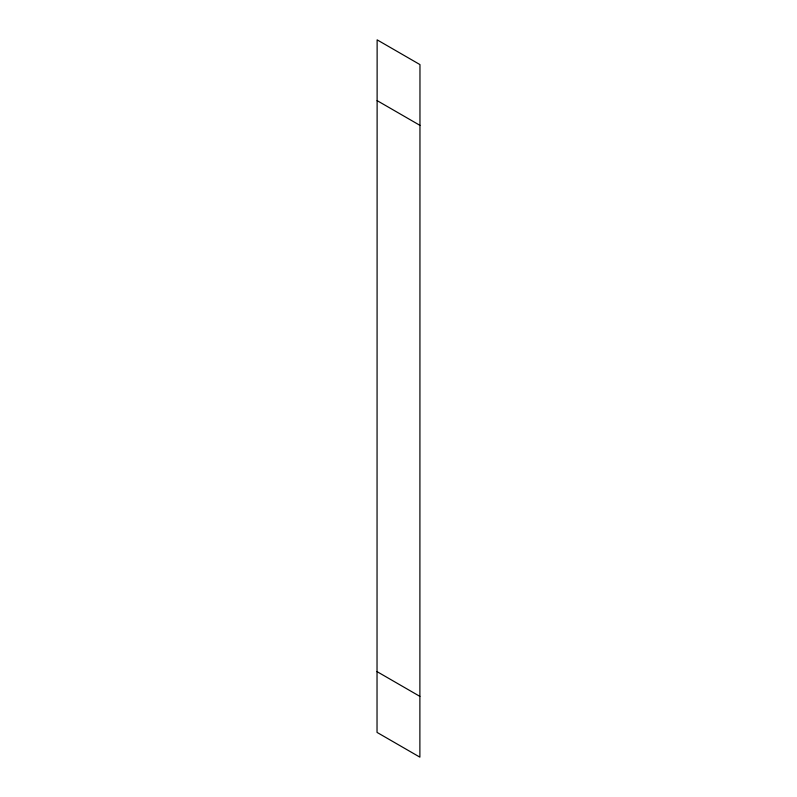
<?xml version="1.0" encoding="UTF-8"?>
<svg xmlns="http://www.w3.org/2000/svg" width="797" height="797" viewBox="0 0 797 797"><rect width="100%" height="100%" fill="white"/><g stroke="black" fill="none" stroke-linecap="round" stroke-linejoin="round"><path stroke-width="1.2" d="M377.031 671.622L377.13 39.85L419.969 64.597L419.88 757.15L377.031 732.403L377.031 671.622L419.87 696.369M377.111 100.621L419.959 125.368"/></g></svg>
